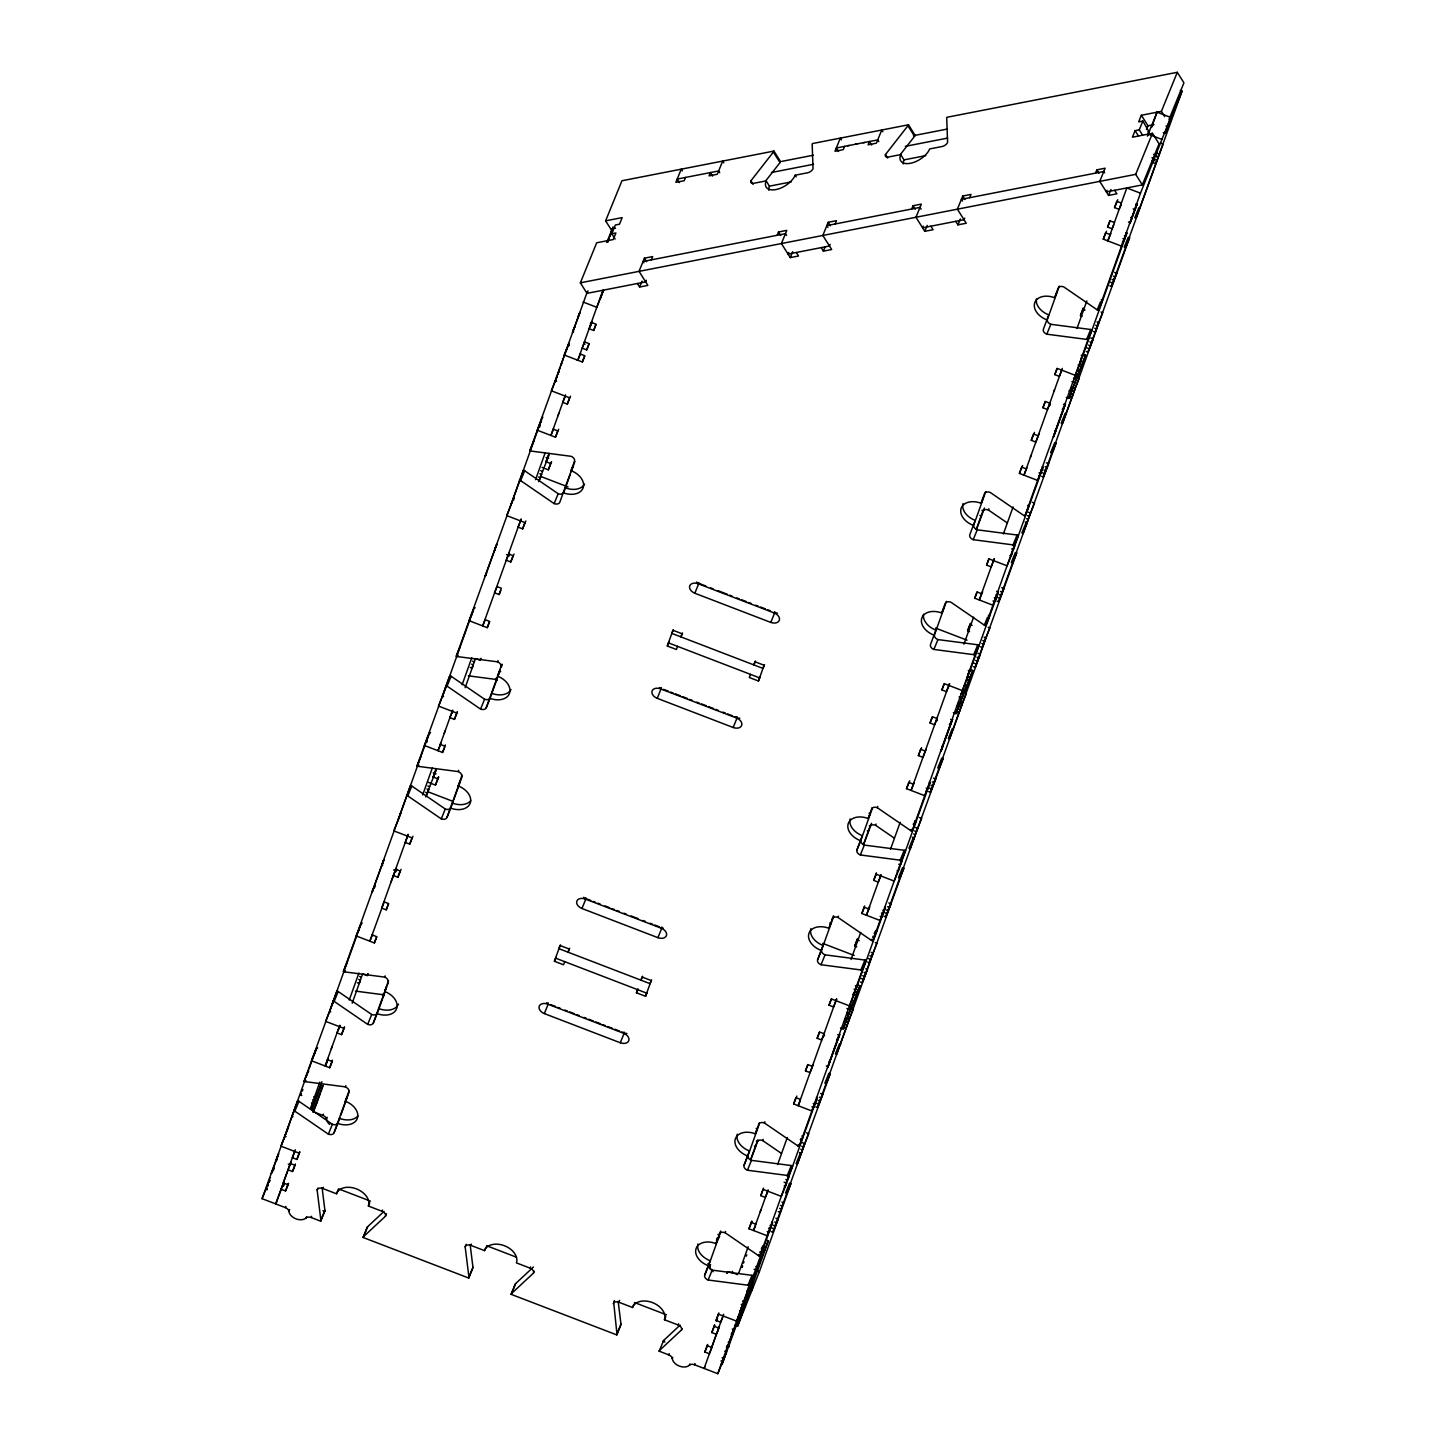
<?xml version="1.0" encoding="UTF-8"?>
<svg xmlns="http://www.w3.org/2000/svg" width="1446" height="1446" viewBox="0 0 1446 1446"><rect width="100%" height="100%" fill="white"/><g stroke="black" fill="none" stroke-linecap="round" stroke-linejoin="round"><path stroke-width="1.5" d="M839.71 1034.523L827.69 1067.546L839.692 1034.486M496.828 544.256L494.55 550.04L495.418 550.384M271.36 1173.447L276.855 1158.752M277.144 1157.921L278.644 1153.709L277.072 1157.541M485.079 576.52L496.647 544.618M735.092 1325.114L737.659 1326.09L768.296 1240.831L766.597 1240.162M727.193 1348.124L734.351 1328.729L727.193 1348.124L726.326 1347.799M278.319 1154.649L277.198 1157.415M578.002 317.686L579.828 312.517L577.894 317.343M940.876 751.342L952.589 719.204L940.876 751.342L942.882 746.407L942.033 746.082M1053.754 436.077L1053.447 436.963L1065.485 403.922L1053.754 436.077L1055.761 431.125L1054.911 430.8M1134.821 209.67L1137.189 203.651L1129.886 223.479L1136.881 204.591L1136.032 204.266M322.096 1187.636L324.898 1210.356A4.88 3.344 22.2 0 1 324.772 1211.332L320.741 1221.201L311.143 1217.514A4.88 3.344 22.2 0 0 306.082 1217.966A9.761 6.688 22.2 0 1 295.996 1218.87A9.761 6.688 22.2 0 1 288.893 1211.368A4.88 3.344 22.2 0 0 285.35 1207.609L262.069 1198.68L297.641 1100.677A4.88 3.344 22.2 0 1 298.906 1101.31L332.399 1124.283A4.88 3.344 22.2 0 0 337.605 1123.669M293.628 1110.564A4.88 3.344 22.2 0 1 294.876 1111.197L328.369 1134.152A4.88 3.344 22.2 0 0 334.062 1132.742L337.442 1123.289A17.099 11.713 22.2 0 0 357.343 1118.391A17.099 11.713 22.2 0 0 345.341 1101.219L348.739 1091.766A4.88 3.344 22.2 0 0 345.305 1086.868L305.449 1081.662A4.88 3.344 22.2 0 1 304.094 1081.283L336.954 990.908A4.88 3.344 22.2 0 1 338.201 991.54L371.694 1014.496A4.88 3.344 22.2 0 0 377.388 1013.104L384.726 992.607M332.923 1000.777A4.88 3.344 22.2 0 1 334.189 1001.409L367.682 1024.383A4.88 3.344 22.2 0 0 373.357 1022.973L376.755 1013.519A17.099 11.713 22.2 0 0 396.656 1008.603A17.099 11.713 22.2 0 0 384.654 991.45L388.034 981.997A4.88 3.344 22.2 0 0 384.618 977.098L344.763 971.893A4.88 3.344 22.2 0 1 343.407 971.513L410.537 785.395A4.88 3.344 22.2 0 1 411.785 786.028L445.278 809.001A4.88 3.344 22.2 0 0 450.971 807.591L452.797 802.476M406.507 795.282A4.88 3.344 22.2 0 1 407.772 795.915L441.265 818.87A4.88 3.344 22.2 0 0 446.941 817.478L450.339 808.025A17.099 11.713 22.2 0 0 470.239 803.108A17.099 11.713 22.2 0 0 458.237 785.955L461.617 776.484A4.88 3.344 22.2 0 0 458.183 771.586L418.346 766.38A4.88 3.344 22.2 0 1 416.99 766.019L449.833 675.625A4.88 3.344 22.2 0 1 451.098 676.258L484.591 699.231A4.88 3.344 22.2 0 0 490.266 697.822L497.605 677.324M445.82 685.512A4.88 3.344 22.2 0 1 447.067 686.145L480.56 709.1A4.88 3.344 22.2 0 0 486.254 707.709L489.634 698.237A17.099 11.713 22.2 0 0 509.534 693.339A17.099 11.713 22.2 0 0 497.532 676.168L500.931 666.714A4.88 3.344 22.2 0 0 497.496 661.816L457.641 656.611A4.88 3.344 22.2 0 1 456.285 656.231L523.416 470.131A4.88 3.344 22.2 0 1 524.681 470.763L558.174 493.719A4.88 3.344 22.2 0 0 563.85 492.327L570.266 474.396M519.385 480A4.88 3.344 22.2 0 1 520.65 480.632L554.143 503.606A4.88 3.344 22.2 0 0 559.837 502.196L563.217 492.743A17.099 11.713 22.2 0 0 583.118 487.826A17.099 11.713 22.2 0 0 571.116 470.673L574.496 461.22A4.88 3.344 22.2 0 0 571.08 456.303L531.224 451.098A4.88 3.344 22.2 0 1 529.869 450.736L587.365 291.586M284.573 1137.08L304.961 1080.27M306.136 1076.981L308.594 1070.13M309.046 1068.847L313.222 1057.171M313.637 1055.996L315.824 1050.049M330.736 1011.893L329.598 1011.459L360.831 924.428M397.795 820.966L428.377 735.58M443.615 696.611L442.476 696.177L473.059 610.79M510.673 505.702L539.882 424.166M556.963 376.43L555.119 381.527M557.776 374.189L560.217 367.356M560.741 365.91L561.771 363L561.247 364.464M562.295 361.554L563.38 358.536M563.85 357.216L567.374 347.347M577.731 318.445L572.508 332.417L574.821 326.579M267.058 1186.407L268.287 1183.045M284.41 1137.478L287.103 1130.591M287.248 1130.194L288.513 1126.651L287.176 1129.941M292.923 1116.619L292.056 1116.276L294.243 1110.618M294.532 1109.841L295.653 1106.678L294.406 1109.769M314.704 1053.483L315.987 1049.941M316.258 1049.145L317.686 1047.898M330.773 1008.567L331.929 1005.404M332.345 1004.229L333.195 1001.861L332.182 1004.319M359.385 928.693L358.084 931.965M359.819 927.501L360.813 924.753M361.373 923.163L362.368 923.108M374.876 885.024L375.129 886.994M408.405 834.505L405.187 842.403L409.742 844.157L412.002 837.849L393.764 830.854L399.837 815.707M400.126 814.929L401.247 811.766L400.054 814.676M427.6 738.201L428.721 735.056M429.715 732.291L429.155 733.863L430.565 732.616M443.651 693.303L444.663 690.519M445.241 688.947L446.073 686.579L445.079 689.055M472.697 612.236L473.547 609.869M474.252 607.898L475.246 607.826M511.36 504.058L512.589 500.822M513.005 499.647L513.999 496.882M541.473 420.171L540.479 422.937L540.912 421.129M556.457 378.219L557.415 375.635M558.12 373.664L558.825 371.694M567.537 347.347L566.254 350.601M567.971 346.154L568.965 343.407L564.157 354.993L582.376 361.988L584.799 356.059M267.149 1189.805L266.715 1188.287M267.347 1186.515L268.197 1184.147M268.829 1182.376L269.679 1180.026M270.456 1177.857L270.474 1177.695M300.714 1095.291L301.419 1093.321M607.591 242.223L609.381 237.252M609.742 236.258L612.941 227.293L615.508 228.287M609.995 236.439L610.917 233.872M276.421 1202.259L275.752 1203.922L284.031 1181.798M289.941 1164.807L283.217 1182.882L287.826 1184.654L285.567 1190.962L281.012 1189.208M331.297 1048.748L332.182 1046.289M381.581 908.359L408.115 834.45M390.98 882.078L396.24 868.178M444.193 733.465L445.079 731.007M557.957 415.743L558.843 413.267M576.972 359.909L577.822 360.235L602.892 290.248M275.752 1203.922L295.237 1149.733M384.076 902.159L369.815 941.201L372.49 934.604M282.404 1186.696L283.398 1183.931M289.941 1165.639L290.899 1162.964M310.348 1108.63L319.801 1082.223M325.712 1065.72L327.067 1062.015M338.906 1028.865L340.117 1025.521M349.245 999.999L358.933 972.977M395.589 870.564L396.186 868.919M422.666 794.975L432.336 767.934M451.803 713.601L452.688 711.089M462.124 684.735L471.812 657.695M508.486 555.282L509.064 553.637M535.544 479.692L545.232 452.67M584.365 343.335L584.961 344.383M590.51 326.163L591.703 322.856M600.433 298.472L603.307 290.429M282.928 1186.443L283.976 1183.497L282.639 1186.642M311.595 1108.811L321.898 1081.753M312.119 1110.076L321.157 1084.843M357.397 982.756L359.096 983.407L362.693 973.809L367.248 975.562L368.007 973.7M435.806 770.989L427.293 792.932L425.594 792.263M470.275 667.474L471.992 668.124L475.589 658.526L480.144 660.28L480.903 658.436M546.642 461.057L540.189 477.65L538.472 476.999M322.621 1085.729L313.312 1111.739L322.928 1115.426A4.88 3.344 22.2 0 1 326.471 1119.186A9.761 6.688 22.2 0 0 329.76 1124.5M352.173 1003.217L360.434 980.117L358.735 979.448M426.498 795.607L428.649 789.643L426.932 788.974M428.341 782.34L435.463 785.088L437.722 778.779L433.167 777.026L436.15 768.657M465.142 687.718L473.33 664.835L471.613 664.184M539.087 481.193L541.527 474.36L539.81 473.71M542.069 467.401L548.341 469.805L550.601 463.497L546.046 461.744L549.046 453.375M320.434 1093.194L316.999 1102.683M320.867 1092.019L323.217 1085.44M547.817 458.183L548.685 455.707M287.935 1169.76L292.526 1171.513L295.291 1163.976M294.821 1151.504L292.309 1157.686L296.864 1159.439L299.611 1151.902M315.481 1050.862L311.45 1060.731L329.688 1067.744L332.453 1060.207M339.756 1026.1L336.99 1032.896L341.545 1034.631L344.311 1027.094M360.162 926.073L356.15 935.942L374.369 942.937L376.629 936.647L372.074 934.893M381.672 908.088L386.227 909.841L388.486 903.533L383.931 901.78M393.33 875.517L397.885 877.27L400.144 870.962L395.589 869.209M428.703 734.767L424.347 745.467L442.566 752.462L445.332 744.925M452.634 710.817L449.869 717.614L454.424 719.367L457.189 711.83M473.728 609.146L469.028 620.659L487.248 627.672L489.507 621.364L484.952 619.611M496.972 586.895L494.55 592.806L499.105 594.559L501.364 588.251L496.809 586.516M508.992 553.258L506.208 560.235L510.781 561.988L513.041 555.68L508.468 553.926M521.283 519.222L518.066 527.139L522.621 528.875L524.88 522.584L506.66 515.571L511.016 504.871M541.581 419.485L537.225 430.185L555.463 437.198L557.722 430.89L553.167 429.137M565.169 396.403L562.747 402.331L567.32 404.085L569.561 397.777L551.342 390.781L555.951 379.467M582.376 361.988L584.636 355.68L580.081 353.945M584.564 342.232L582.16 348.161L586.715 349.914L588.974 343.606L584.419 341.852M591.125 323.777L589.118 328.712L593.673 330.465L595.933 324.157L591.378 322.404M367.248 975.562L367.826 973.989M480.144 660.28L480.705 658.707M337.442 1123.289L347.365 1096.285L345.341 1101.219M376.755 1013.519L386.66 986.515L384.654 991.45M450.339 808.025L460.244 781.003L458.237 785.955M489.634 698.237L499.557 671.233A17.099 11.713 22.2 0 1 500.696 671.721M563.217 492.743L573.122 465.739L571.116 470.673M338.075 1122.873L339.918 1117.758M340.84 1115.191L349.082 1092.128M385.648 990.04L386.552 987.491M387.474 984.925L388.396 982.358M453.719 799.909L461.979 776.864M498.527 674.776L500.37 669.643M501.274 667.094L502.196 664.527M571.188 471.83L574.857 461.581M564.663 961.644L563.542 964.789L554.414 961.283L560.072 945.521L569.182 949.028L568.043 952.173L569.67 948.233M677.541 646.362L676.421 649.507L667.311 646.019L672.95 630.257L682.06 633.746L680.939 636.909L682.548 632.95M647.175 992.354L645.567 996.294L636.457 992.787L637.578 989.642M750.474 674.36L749.335 677.523L758.445 681.012L760.054 677.071M645.567 996.294L651.206 980.533L642.096 977.026L640.976 980.189L642.584 976.231M758.445 681.012L764.103 665.25L754.975 661.762L753.854 664.907L755.463 660.949M720.65 1231.92L708.739 1265.232A4.88 3.344 22.2 0 0 712.155 1270.13L752.01 1275.336A4.88 3.344 22.2 0 1 753.366 1275.697L749.335 1285.584A4.88 3.344 22.2 0 0 747.998 1285.205L708.142 1280.017A4.88 3.344 22.2 0 1 704.708 1275.101L710.113 1260.713A17.099 11.713 22.2 0 1 697.984 1243.958M708.088 1265.648A17.099 11.713 22.2 0 1 696.104 1248.494A17.099 11.713 22.2 0 1 716.005 1243.578L720.65 1231.034M759.042 1124.717L748.034 1155.462A4.88 3.344 22.2 0 0 751.468 1160.361L791.324 1165.566A4.88 3.344 22.2 0 1 792.661 1165.928L788.648 1175.815A4.88 3.344 22.2 0 0 787.293 1175.435L747.437 1170.23A4.88 3.344 22.2 0 1 744.021 1165.331L749.408 1150.944A17.099 11.713 22.2 0 1 737.279 1134.188M747.401 1155.878A17.099 11.713 22.2 0 1 735.399 1138.707A17.099 11.713 22.2 0 1 755.3 1133.809L759.186 1123.108M833.547 916.656L821.617 949.95A4.88 3.344 22.2 0 0 825.051 954.848L864.907 960.054A4.88 3.344 22.2 0 1 866.244 960.433L862.232 970.302A4.88 3.344 22.2 0 0 860.876 969.941L821.021 964.735A4.88 3.344 22.2 0 1 817.586 959.837L822.991 945.431A17.099 11.713 22.2 0 1 810.863 928.675M820.985 950.365A17.099 11.713 22.2 0 1 808.983 933.212A17.099 11.713 22.2 0 1 828.883 928.296L833.529 915.752M871.938 809.435L860.93 840.18A4.88 3.344 22.2 0 0 864.346 845.079L904.202 850.284A4.88 3.344 22.2 0 1 905.558 850.664L901.527 860.533A4.88 3.344 22.2 0 0 900.171 860.171L860.334 854.966A4.88 3.344 22.2 0 1 856.9 850.049L862.304 835.661A17.099 11.713 22.2 0 1 850.158 818.906M860.28 840.596A17.099 11.713 22.2 0 1 848.278 823.443A17.099 11.713 22.2 0 1 868.178 818.526L872.083 807.844M923.542 614.243A17.099 11.713 22.2 0 0 935.887 630.149L930.483 644.555A4.88 3.344 22.2 0 0 933.899 649.453L973.754 654.658A4.88 3.344 22.2 0 1 975.11 655.038L979.141 645.151A4.88 3.344 22.2 0 0 977.785 644.789L937.93 639.584A4.88 3.344 22.2 0 1 934.514 634.686L946.425 601.373M933.863 635.101A17.099 11.713 22.2 0 1 921.861 617.93A17.099 11.713 22.2 0 1 941.762 613.032L945.16 603.56A4.88 3.344 22.2 0 1 950.835 602.169L984.328 625.124A4.88 3.344 22.2 0 0 985.594 625.756L989.624 615.888A4.88 3.344 22.2 0 1 988.359 615.255M963.054 503.624A17.099 11.713 22.2 0 0 975.182 520.379L969.778 534.785A4.88 3.344 22.2 0 0 973.212 539.683L1013.068 544.889A4.88 3.344 22.2 0 1 1014.423 545.25L1018.436 535.381A4.88 3.344 22.2 0 0 1017.08 535.02L977.243 529.814A4.88 3.344 22.2 0 1 973.809 524.898L985.738 491.604M973.176 525.332A17.099 11.713 22.2 0 1 961.174 508.161A17.099 11.713 22.2 0 1 981.075 503.262L984.455 493.791A4.88 3.344 22.2 0 1 990.149 492.399L1023.641 515.354A4.88 3.344 22.2 0 0 1024.889 515.987L1028.919 506.118A4.88 3.344 22.2 0 1 1027.654 505.485M1036.42 298.961A17.099 11.713 22.2 0 0 1048.766 314.885L1043.361 329.272A4.88 3.344 22.2 0 0 1046.796 334.189L1086.651 339.394A4.88 3.344 22.2 0 1 1087.988 339.756L1092.019 329.869A4.88 3.344 22.2 0 0 1090.664 329.507L1050.826 324.302A4.88 3.344 22.2 0 1 1047.392 319.403L1059.322 286.091M1046.759 319.819A17.099 11.713 22.2 0 1 1034.758 302.666A17.099 11.713 22.2 0 1 1054.658 297.749L1058.038 288.296A4.88 3.344 22.2 0 1 1063.732 286.886L1097.225 309.86A4.898 3.344 22.2 0 0 1098.472 310.492L1102.503 300.605A4.898 3.344 22.2 0 1 1101.237 299.973M750.528 1159.873L757.704 1140.081M863.425 844.591L870.6 824.816M976.303 529.308L983.479 509.534M750.637 1160.252L758.011 1140.334M863.533 844.97L870.908 825.051M976.412 529.706L983.786 509.787M871.107 824.473L871.54 823.28M984.003 509.191L984.419 508.016M712.155 1346.949L709.39 1353.745L704.835 1351.992L707.582 1344.455M707.094 1345.684L711.685 1347.455L716.385 1334.315L711.794 1332.543L714.559 1325.006M722.187 1318.499L720.668 1322.204L716.113 1320.451L718.373 1314.161L736.61 1321.156L741.979 1307.979L741.111 1307.654M771.694 1222.268L772.544 1222.593L767.175 1235.77L748.956 1228.775L751.703 1221.219M768.133 1190.618L765.35 1197.415L760.795 1195.661L763.054 1189.353L781.292 1196.366L786.66 1183.19L784.094 1182.195M816.375 1097.478L817.225 1097.803L811.857 1110.962L793.637 1103.967L795.896 1097.659L800.451 1099.412M813.267 1064.708L810.049 1072.607L805.476 1070.871L807.736 1064.563L812.29 1066.317M824.473 1033.059L821.708 1040.035L817.153 1038.282L819.412 1031.974L823.967 1033.727M836.782 999.023L833.565 1006.94L829.01 1005.187L831.269 998.879L851.405 1006.615L850.266 1009.778L846.85 1008.458M884.572 906.985L885.422 907.329L880.054 920.487L861.834 913.492L864.6 905.955M881.012 875.354L878.246 882.132L873.691 880.379L876.439 872.842M929.254 782.196L930.103 782.521L924.753 795.698L906.515 788.685L908.775 782.394L913.33 784.13M926.145 749.444L922.928 757.343L918.373 755.589L920.632 749.281L925.187 751.034M937.37 717.776L934.586 724.753L930.031 723.018L932.29 716.71L936.845 718.463M949.661 683.759L946.443 691.658L941.888 689.905L944.148 683.596L964.283 691.351L963.144 694.496L960.596 693.52M996.601 591.396L998.318 592.047L992.95 605.223L974.712 598.21L976.972 591.902L981.527 593.655M994.342 558.951L991.125 566.868L986.57 565.115L988.829 558.807L1007.067 565.802L1012.417 552.643L1011.567 552.3M1042.15 466.913L1043 467.257L1037.632 480.415L1019.394 473.42L1021.653 467.112L1026.226 468.865M1039.041 434.161L1035.806 442.06L1031.251 440.307L1033.51 434.017L1038.065 435.752M1050.121 402.856L1047.482 409.489L1042.928 407.736L1045.169 401.428L1049.742 403.181M1061.744 370.447L1059.322 376.376L1054.767 374.622L1057.026 368.332L1077.162 376.068L1076.041 379.214L1073.474 378.237M1126.018 232.643L1126.886 232.969L1121.518 246.145L1103.28 239.15L1105.539 232.842L1110.094 234.595M1113.782 224.853L1112.173 228.811L1107.618 227.058L1109.877 220.75L1114.432 222.503M1121.138 204.428L1119.132 209.363L1114.577 207.609L1116.836 201.301L1121.391 203.055M716.385 1321.084L717.505 1317.939M856.719 946.877L854.713 946.1L857.478 938.562M969.597 631.595L967.609 630.836L970.356 623.28M1082.204 316.204L1080.487 315.553L1083.253 308.016M760.253 1211.658L760.867 1209.977M717.794 1330.953L719.385 1326.615M823.135 1036.746L824.582 1035.426M936.014 721.464L937.46 720.144M1030.42 457.135L1031.016 455.454M1048.892 406.181L1050.338 404.88M1053.935 391.45L1054.532 389.787M1120.596 205.965L1121.373 203.814M704.455 1367.536L704.365 1367.826M738.725 1273.149L748.178 1246.741M777.623 1164.536L787.293 1137.496M851.025 959.493L860.713 932.453M890.501 849.254L900.189 822.214M963.922 644.211L973.592 617.189M1003.397 533.972L1013.068 506.95M1076.981 328.459L1086.85 300.913M741.925 1267.437L742.485 1265.846M743.479 1263.099L743.985 1261.707M1147.401 136.105L1157.053 112.155L1170.718 117.415L1165.024 133.339L1163.307 132.689M1152.064 126.091L1153.131 123.109M1153.492 122.115L1157.053 112.155M680.09 1325.132L663.66 1340.46L659.123 1351.16L668.721 1354.866A4.88 3.344 22.2 0 1 672.263 1358.607A9.761 6.688 22.2 0 0 679.367 1366.109A9.761 6.688 22.2 0 0 689.453 1365.205A4.88 3.344 22.2 0 1 694.514 1364.753L717.794 1373.7L749.335 1285.584M719.385 1234.125A4.88 3.344 22.2 0 1 725.079 1232.715L758.572 1255.688A4.88 3.344 22.2 0 0 759.819 1256.321L788.648 1175.815M758.68 1124.355A4.88 3.344 22.2 0 1 764.374 1122.946L797.867 1145.919A4.88 3.344 22.2 0 0 799.132 1146.533L862.232 970.302M832.263 918.843A4.88 3.344 22.2 0 1 837.957 917.433L871.45 940.406A4.88 3.344 22.2 0 0 872.697 941.039L901.527 860.533M871.577 809.073A4.88 3.344 22.2 0 1 877.252 807.663L910.745 830.637A4.88 3.344 22.2 0 0 912.01 831.269L975.11 655.038M985.594 625.756L1014.423 545.25M1024.889 515.987L1087.988 339.756M1098.472 310.492L1140.478 193.186L1170.718 117.415M717.794 1373.7L726.525 1351.883L724.808 1351.233M772.544 1222.593L740.623 1311.269L739.484 1310.835M817.225 1097.803L785.305 1186.479L784.166 1186.045M853.52 996.005L885.422 907.329M930.103 782.521L898.201 871.197L897.062 870.763M966.398 680.723L998.318 592.047M1043 467.257L1011.079 555.933L1009.941 555.499M1126.886 232.969L1079.276 365.458L1078.138 365.007M721.156 1364.174L722.006 1364.5L726.525 1351.883M754.451 1273.149L755.3 1273.474L768.296 1240.831M722.006 1364.5L756.656 1270.184L754.089 1269.19M840.506 1027.979L843.072 1028.974L851.405 1006.615M953.384 712.715L955.951 713.691L964.283 691.351M1066.28 397.433L1068.847 398.409L1077.162 376.068M843.072 1028.974L846.886 1019.231L845.169 1018.58M955.951 713.691L959.764 703.949L958.065 703.298M1068.847 398.409L1078.463 374.406L1076.764 373.755M858.183 985.106L859.9 985.774L856.086 995.499L852.67 994.197M961.879 691.857L964.446 692.851L965.585 689.688L963.867 689.037M971.061 669.841L972.778 670.492L968.965 680.235L967.266 679.584M1078.463 374.406L1077.342 377.569L1085.657 355.21L1083.958 354.559M1076.041 379.214L1085.657 355.21M850.989 1004.301L852.688 1004.97L851.567 1008.115L859.9 985.774M964.446 692.851L972.778 670.492M1165.024 133.339L1182.069 91.134L1180.352 90.465M737.659 1326.09L759.385 1271.649L790.926 1183.515A4.88 3.344 22.2 0 0 789.588 1183.153L785.558 1193.022A4.88 3.344 22.2 0 1 786.913 1193.402L790.926 1183.515M771.116 1231.612L772.833 1232.263L804.753 1143.587L802.458 1142.702M815.797 1106.805L817.514 1107.473L849.435 1018.779L847.157 1017.912M860.497 982.015L862.196 982.665L872.95 953.113L871.233 952.444M884.012 916.33L885.711 916.981L917.632 828.305L915.354 827.437M928.693 791.54L930.393 792.191L962.313 703.515L958.897 702.196M973.375 666.733L975.074 667.401L985.829 637.831L984.13 637.18M996.89 601.048L998.608 601.717L1030.51 513.023L1028.233 512.155M1041.572 476.258L1043.289 476.909L1075.191 388.233L1071.775 386.913M1086.253 351.468L1087.97 352.119L1098.725 322.548L1097.008 321.898M1109.769 285.784L1111.486 286.435L1163.108 144.076L1160.542 143.1M801.409 1154.251A4.88 3.344 22.2 0 1 800.162 1153.619L796.131 1163.506A4.88 3.344 22.2 0 0 797.397 1164.138L830.239 1073.745A4.88 3.344 22.2 0 0 828.883 1073.384L824.871 1083.253A4.88 3.344 22.2 0 1 826.208 1083.632L830.239 1073.745M840.722 1044.482A4.88 3.344 22.2 0 1 839.457 1043.849L835.445 1053.718A4.88 3.344 22.2 0 0 836.692 1054.351L903.822 868.251A4.88 3.344 22.2 0 0 902.467 867.871L898.436 877.758A4.88 3.344 22.2 0 1 899.792 878.12L903.822 868.251M914.306 838.969A4.88 3.344 22.2 0 1 913.041 838.337L909.01 848.224A4.88 3.344 22.2 0 0 910.275 848.856L943.117 758.481A4.88 3.344 22.2 0 0 941.78 758.102L937.749 767.989A4.88 3.344 22.2 0 1 939.105 768.35L943.117 758.481M953.601 729.2A4.88 3.344 22.2 0 1 952.354 728.567L948.323 738.454A4.88 3.344 22.2 0 0 949.57 739.087L1016.701 552.968A4.88 3.344 22.2 0 0 1015.345 552.607L1011.332 562.476A4.88 3.344 22.2 0 1 1012.67 562.856L1016.701 552.968M1027.184 523.705A4.88 3.344 22.2 0 1 1025.919 523.072L1021.906 532.941A4.88 3.344 22.2 0 0 1023.153 533.574L1056.014 443.199A4.88 3.344 22.2 0 0 1054.658 442.838L1050.627 452.706A4.88 3.344 22.2 0 1 1051.983 453.068L1056.014 443.199M1066.479 413.936A4.88 3.344 22.2 0 1 1065.232 413.303L1061.201 423.172A4.88 3.344 22.2 0 0 1062.467 423.805L1129.597 237.686A4.88 3.344 22.2 0 0 1128.242 237.325L1124.211 247.194A4.88 3.344 22.2 0 1 1125.566 247.573L1129.597 237.686M1140.063 208.423A4.898 3.344 22.2 0 1 1138.815 207.79L1134.785 217.677A4.898 3.344 22.2 0 0 1136.05 218.31L1182.069 91.134M382.521 865.648L382.431 863.28M276.313 1159.584L276.945 1157.885L277.162 1159.909M290.483 1163.47L289.977 1164.825L288.278 1164.175M372.345 891.712L371.965 892.525L373.773 888.025M591.938 321.59L590.33 323.308M382.702 862.575L383.967 859.466M485.314 576.213L486.543 573.086L485.151 576.321M546.805 460.641L547.311 459.412M646.344 280.253L645.675 281.898L587.004 293.357L580.37 282.82L596.674 242.783L613.249 239.548L615.924 232.969L611.785 233.782L615.11 239.042M612.254 231.378L605.621 220.84L621.961 180.75L773.935 151.071L780.569 161.609A4.88 2.567 -32.2 0 1 780.009 162.585L765.964 180.569M606.796 242.386L612.941 227.293M607.573 242.386L608.079 241.157M608.242 240.741L609.417 237.867M611.062 233.475L611.911 231.378M587.004 293.357L588.016 290.863M611.785 233.782L615.363 224.998L619.503 224.184L622.196 217.605L605.621 220.84M578.129 316.873L579.466 313.583M574.767 326.724L572.743 331.658L573.664 331.857M557.632 374.604L558.969 371.297M540.081 423.949L539.846 426.95M529.869 450.736L533.899 440.867M514.035 496.719L513.8 499.72M520.65 480.632L524.681 470.763M494.55 550.04L496.574 545.106M601.898 294.749L596.782 307.293L583.118 302.033M602.747 292.652L603.597 290.574M470.962 616.683L472.137 613.809M456.285 656.231L459.051 649.453M459.304 648.838L460.316 646.362M577.822 360.235L580.515 353.655M457.641 656.611L458.147 655.381M441.717 698.038L438.463 706.064L456.683 713.059M441.97 697.406L443.235 694.333M565.513 394.794L550.908 435.445L553.583 428.847M447.067 686.145L451.098 676.258M427.293 739.014L426.968 742.214M593.673 330.465L596.077 324.537M416.99 766.019L421.021 756.131M586.715 349.914L589.118 343.985M418.346 766.38L418.834 765.151M407.772 795.915L411.785 786.028M567.32 404.085L570.537 396.186M520.994 519.186L482.693 625.919L485.386 619.34M555.463 437.198L558.68 429.281M381.672 865.323L383.678 860.388L372.273 891.604L373.61 888.296M546.046 461.744L548.811 454.966M508.287 556.168L509.354 553.547M538.653 481.681L541.527 474.36M508.63 556.493L509.679 553.89M522.621 528.875L525.856 520.976M343.407 971.513L346.425 964.102M346.679 963.488L347.438 961.644M550.601 463.497L551.107 462.268M510.781 561.988L513.999 554.089M548.341 469.805L550.113 465.485M550.348 464.871L551.613 461.78M344.763 971.893L345.269 970.646M499.105 594.559L500.714 590.619M328.838 1013.303L325.567 1021.328L343.805 1028.323M329.092 1012.688L330.429 1009.398M452.634 710.076L438.011 750.709L440.705 744.13M334.189 1001.409L338.201 991.54M487.248 627.672L489.67 621.744M316.15 1049.218L316.819 1047.573M440.777 743.172L440.271 744.401L444.826 746.154M313.565 1056.339L314.487 1054.08M471.992 668.124L473.33 664.835M304.094 1081.283L305.865 1076.963M306.118 1076.348L308.125 1071.414A4.88 3.344 22.2 0 0 308.721 1071.613M305.449 1081.662L305.956 1080.415M302.268 1091.115L302.937 1089.471M300.84 1095.363L301.78 1095.472M281.554 1144.473L282.223 1142.828M282.566 1142.015L283.235 1140.37M283.579 1139.538L284.247 1137.894M294.876 1111.197L298.906 1101.31M454.424 719.367L457.442 711.956M299.123 1153.131L280.886 1146.136L284.157 1138.11M442.566 752.462L444.591 747.528M271.613 1172.724L273.619 1167.772M651.351 259.864L652.688 256.575L644.41 258.183L639.042 271.36L647.88 285.404L639.602 287.031L637.397 283.524M433.167 777.026L435.933 770.23M262.069 1198.68L266.715 1187.274M268.631 1182.213L269.625 1179.737M395.409 871.432L396.475 868.829M425.757 796.945L428.649 789.643M266.281 1189.48L266.733 1188.377M267.637 1186.172L268.088 1185.069M269.426 1181.78L269.878 1180.677M395.734 871.775L396.8 869.173M409.742 844.157L412.96 836.258M437.722 778.779L438.463 776.918M397.885 877.27L401.102 869.353M435.463 785.088L438.734 777.062M639.602 287.031L642.024 281.102M386.227 909.841L388.631 903.913M339.738 1025.341L325.133 1065.991L327.808 1059.412M685.512 177.442L684.175 180.732L675.878 182.341L681.247 169.182L682.349 170.935M374.369 942.937L376.791 937.026M327.899 1058.454L327.392 1059.683L331.947 1061.436M554.143 503.606L558.174 493.719M359.096 983.407L360.434 980.117M341.545 1034.631L344.564 1027.238M290.736 1162.223L290.23 1163.47L294.785 1165.223M329.688 1067.744L331.947 1062.177M313.059 1112.372L317.343 1101.87L315.626 1101.201M283.543 1185.919L283.994 1184.816M497.496 661.816L498.002 660.587M296.864 1159.439L298.617 1155.119M298.87 1154.504L299.882 1152.028M480.56 709.1L484.591 699.231M292.526 1171.513L295.291 1164.735M287.826 1184.654L288.332 1183.424M285.567 1190.962L288.585 1183.551M458.183 771.586L458.689 770.356M468.359 675.824L495.761 679.403L496.267 678.174M500.931 666.714L501.925 664.256M497.532 676.168L499.557 671.233M486.254 707.709L489.525 699.683M489.778 699.069L490.266 697.822M441.265 818.87L445.278 809.001M285.35 1207.609L285.856 1206.38M322.928 1115.426L323.434 1114.197M461.617 776.484L462.124 775.255M446.941 817.478L448.965 812.544M449.2 811.911L450.971 807.591M288.893 1211.368L289.652 1209.525M326.471 1119.186L327.23 1117.324M384.618 977.098L385.106 975.851M367.682 1024.383L371.694 1014.496M345.305 1086.868L345.811 1085.621M355.481 991.106L382.865 994.685L383.371 993.438M388.034 981.997L388.54 980.75M373.357 1022.973L376.629 1014.947M376.882 1014.333L377.388 1013.104M328.369 1134.152L332.399 1124.283M348.739 1091.766L349.245 1090.537M334.062 1132.742L336.068 1127.808M336.322 1127.193L337.587 1124.102M320.741 1221.201A4.88 3.344 22.2 0 0 320.885 1220.225L317.126 1189.931L317.885 1188.088M306.082 1217.966L306.588 1216.737M317.126 1189.931A4.88 3.344 22.2 0 1 322.82 1188.522L323.308 1187.293M311.143 1217.514L311.631 1216.285M320.885 1220.225L324.898 1210.356M322.82 1188.522L336.484 1193.781L338.491 1188.847L370.393 1201.102M470.131 1244.482L472.932 1267.202A4.88 3.344 22.2 0 1 472.806 1268.178L468.775 1278.065L363.054 1237.451A4.88 3.344 22.2 0 1 363.561 1236.619L385.486 1216.194A4.88 3.344 22.2 0 0 382.051 1211.278L368.387 1206.036L369.724 1202.747M363.054 1237.451L367.085 1227.582A4.88 3.344 22.2 0 1 367.591 1226.75L384.021 1211.423M363.561 1236.619L367.591 1226.75M777.153 235.3L778.49 231.993L786.787 230.384L781.418 243.543L790.257 257.605L798.535 255.996L796.33 252.472M382.051 1211.278L382.557 1210.049M385.486 1216.194L386.498 1213.718M788.721 252.454L788.052 254.098L829.462 246.001L830.131 244.356M790.257 257.605L792.679 251.676M844.591 146.371L843.253 149.661L834.975 151.27L840.343 138.111L908.486 124.79L915.119 135.346A4.88 2.567 -32.2 0 1 914.559 136.322L900.515 154.306M835.137 223.967L836.493 220.678L828.197 222.286L822.828 235.463L831.685 249.525L823.389 251.134L821.183 247.628M823.389 251.134L824.997 247.194M673.348 629.643L671.83 633.402L762.964 668.414L764.5 664.654M667.311 646.019L668.92 642.06M698.237 583.768L774.188 612.941A7.32 5.025 22.2 0 1 779.322 620.298A7.32 5.025 22.2 0 1 770.79 622.413L694.839 593.24A7.32 5.025 22.2 0 1 689.706 585.883A7.32 5.025 22.2 0 1 698.237 583.768L698.743 582.539M694.839 593.24L698.87 583.353L705.991 586.082M660.605 688.874L736.556 718.029A7.32 5.025 22.2 0 1 741.708 725.386A7.32 5.025 22.2 0 1 733.176 727.501L657.225 698.328A7.32 5.025 22.2 0 1 652.074 690.971A7.32 5.025 22.2 0 1 660.605 688.874L661.111 687.627M657.225 698.328L661.238 688.441A7.32 5.025 22.2 0 1 659.43 687.537M560.47 944.925L558.933 948.684L650.085 983.678L651.622 979.918M554.414 961.283L556.023 957.342M585.341 899.051L661.292 928.224A7.32 5.025 22.2 0 1 666.443 935.58A7.32 5.025 22.2 0 1 657.912 937.677L581.961 908.504A7.32 5.025 22.2 0 1 576.809 901.147A7.32 5.025 22.2 0 1 585.341 899.051L585.847 897.821M581.961 908.504L585.991 898.635L590.727 900.46M547.727 1004.139L623.678 1033.312A7.32 5.025 22.2 0 1 628.811 1040.668A7.32 5.025 22.2 0 1 620.28 1042.765L544.329 1013.592A7.32 5.025 22.2 0 1 539.195 1006.253A7.32 5.025 22.2 0 1 547.727 1004.139L548.215 1002.909M544.329 1013.592L548.359 1003.723A7.32 5.025 22.2 0 1 546.534 1002.819M468.775 1278.065A4.88 3.344 22.2 0 0 468.92 1277.089L465.16 1246.795L466.172 1244.319M465.16 1246.795A4.88 3.344 22.2 0 1 470.854 1245.386L471.342 1244.156M468.92 1277.089L472.932 1267.202M470.854 1245.386L484.518 1250.627L485.856 1247.338M911.703 209.019L913.041 205.73L921.337 204.103L915.969 217.28L924.807 231.324L933.086 229.715L930.881 226.191M923.271 226.172L922.602 227.817L964.012 219.72L964.681 218.075M924.807 231.324L927.229 225.413M774.188 612.941L774.695 611.712M770.79 622.413L774.821 612.526A7.32 5.025 22.2 0 0 777.46 613.158M736.556 718.029L737.062 716.8M733.176 727.501L736.936 718.228M618.147 1301.346L620.967 1324.066A4.88 3.344 22.2 0 1 620.84 1325.042L616.809 1334.911L511.089 1294.315L515.101 1284.428A4.88 3.344 22.2 0 1 515.626 1283.614L533.429 1267.003M511.089 1294.315A4.88 3.344 22.2 0 1 511.595 1293.483L515.626 1283.614M661.292 928.224L661.798 926.994M657.912 937.677L661.943 927.808A7.32 5.025 22.2 0 0 663.208 928.205M636.457 992.787L638.066 988.847M969.688 197.686L971.043 194.397L962.747 196.023L957.379 209.182L966.235 223.244L957.939 224.853L955.734 221.346M623.678 1033.312L624.166 1032.082M620.28 1042.765L624.311 1032.896L621.943 1031.992M511.595 1293.483L533.52 1273.04A4.88 3.344 22.2 0 0 530.086 1268.142L530.592 1266.895M957.939 224.853L960.361 218.942M533.52 1273.04L534.279 1271.197M616.809 1334.911A4.88 3.344 22.2 0 0 616.936 1333.935L613.7 1302.412M613.954 1301.798L614.442 1300.55M613.194 1303.641A4.88 3.344 22.2 0 1 618.87 1302.231L619.629 1300.388M616.936 1333.935L620.967 1324.066M618.87 1302.231L632.553 1307.491L633.89 1304.202M1095.49 173.122L1096.845 169.833L1105.124 168.206L1099.755 181.383L1108.594 195.445L1116.89 193.818L1114.667 190.312M1054.658 297.749L1056.665 292.815M1046.796 334.189L1050.826 324.302M1107.058 190.276L1106.389 191.92L1142.34 184.907L1159.077 143.841L1152.444 133.303L1132.417 137.207L1135.092 130.628L1139.249 129.815L1142.828 121.048L1138.671 121.844L1141.364 115.264L1161.391 111.36L1177.297 72.3L946.931 117.289A4.88 2.567 -32.2 0 0 946.714 118.192L947.6 142.413A4.88 2.567 -32.2 0 1 942.105 146.516L929.688 148.938A17.099 9.001 -32.2 0 1 910.492 163.29A17.099 9.001 -32.2 0 1 900.695 154.595L888.26 157.036A4.88 2.567 -32.2 0 1 885.458 154.541L907.925 125.766A4.88 2.567 -32.2 0 0 908.486 124.79M981.075 503.262L983.081 498.31M1108.594 195.445L1111.016 189.516M941.762 613.032L943.786 608.079M973.212 539.683L977.243 529.814M982.72 511.378A4.88 3.344 22.2 0 1 988.413 509.986L988.919 508.739M933.899 649.453L937.93 639.584M1146.479 129.507L1147.997 125.802L1141.364 115.264M1114.577 207.609L1117.794 199.711M1107.618 227.058L1110.022 221.13M1103.28 239.15L1106.497 231.233M868.178 818.526L870.203 813.592A17.099 11.713 22.2 0 0 869.028 813.176M659.123 1351.16A4.862 3.344 22.2 0 1 659.629 1350.329L681.554 1329.904A4.88 3.344 22.2 0 0 678.12 1324.988L664.455 1319.746L665.793 1316.456M1147.889 135.418L1148.775 133.231M1149.227 132.128L1142.828 121.048M856.9 850.049L860.93 840.18M1152.028 126.435L1153.203 123.561M1110.853 233.493L1107.835 240.886L1126.795 187.944L1140.478 193.186M877.252 807.663L877.758 806.434M1142.34 184.907L1135.706 174.351L1152.444 133.303M828.883 928.296L830.89 923.361A17.099 11.713 22.2 0 0 829.715 922.946M1054.767 374.622L1057.189 368.712M817.586 959.837L821.617 949.95M860.334 854.966L864.346 845.079M1042.928 407.736L1045.331 401.807M1080.487 315.553L1082.747 310.004M1031.251 440.307L1034.468 432.408M837.957 917.433L838.463 916.204M869.841 826.66A4.88 3.344 22.2 0 1 875.517 825.25L876.023 824.021M1019.394 473.42L1022.629 465.522M1062.25 368.423L1023.967 475.174L1026.985 467.763M821.021 964.735L825.051 954.848M986.57 565.115L988.992 559.186M755.3 1133.809L757.306 1128.874A17.099 11.713 22.2 0 0 756.131 1128.458M1169.001 119.458L1183.931 82.838L1177.297 72.3M678.12 1324.988L678.626 1323.759M974.712 598.21L977.135 592.282M744.021 1165.331L748.034 1155.462M668.721 1354.866L669.227 1353.619M1131.314 217.406L1132.182 217.731L1130.103 222.811L1128.458 222.015M764.374 1122.946L764.88 1121.716M994.143 558.698L979.267 599.963L980.948 595.842M716.005 1243.578L718.011 1238.644A17.099 11.713 22.2 0 0 716.836 1238.228M941.888 689.905L944.31 683.976M681.554 1329.904L682.06 1328.657M716.385 1240.27L719.62 1236.475M1097.225 309.86L1100.442 301.961M981.292 595.029L982.629 591.739M704.708 1275.101L708.739 1265.232M747.437 1170.23L751.468 1160.361M930.031 723.018L932.453 717.089M967.609 630.836L969.868 625.268M1086.651 339.394L1090.664 329.507M672.263 1358.607L672.77 1357.378M713.131 1271.739A9.761 6.688 22.2 0 1 709.841 1266.425L710.601 1264.581M918.373 755.589L921.59 747.69M725.079 1232.715L725.567 1231.486M756.945 1141.942A4.88 3.344 22.2 0 1 762.638 1140.533L763.145 1139.303M906.515 788.685L909.733 780.786M949.371 683.705L911.07 790.438L914.089 783.027M1075.264 375.327L1080.632 362.151L1079.764 361.825M1111.486 286.435L1116.854 273.258L1114.577 272.39M708.142 1280.017L712.155 1270.13M1087.97 352.119L1093.339 338.942L1090.772 337.966M873.691 880.379L876.204 874.215M861.834 913.492L864.346 907.311M1013.068 544.889L1017.08 535.02M881.012 874.595L866.389 915.246L869.751 907.004M1043.289 476.909L1048.657 463.75L1046.38 462.865M829.01 1005.187L831.414 999.258M869.408 907.076L868.648 908.938L864.093 907.184M984.328 625.124L987.546 617.225M817.153 1038.282L819.557 1032.354M854.713 946.1L857.478 939.322M973.754 654.658L977.785 644.789M805.476 1070.871L807.898 1064.943M793.637 1103.967L796.854 1096.068M836.493 998.987L798.192 1105.72L800.198 1100.786M962.367 690.61L967.736 677.433L966.886 677.108M998.608 601.717L1003.976 588.54L1001.698 587.672M689.453 1365.205L689.959 1363.976M726.633 1273.366A9.761 6.688 22.2 0 0 727.031 1273.022L727.537 1271.793M960.451 701.111L971.64 673.673M957.071 710.564L968.26 683.127M975.074 667.401L980.442 654.225L977.894 653.249M760.795 1195.661L763.56 1188.124M910.745 830.637L911.251 829.408M913.276 824.455L913.764 823.226M914.523 821.382L914.776 820.75A4.88 3.344 22.2 0 0 916.041 821.382L912.01 831.269M748.956 1228.775L751.974 1221.364M694.514 1364.753L695.002 1363.524M727.031 1273.022A4.88 3.344 22.2 0 1 732.074 1272.57L732.58 1271.341M900.171 860.171L904.202 850.284M768.115 1189.877L753.511 1230.51L755.517 1225.575M930.393 792.191L935.761 779.014L933.483 778.147M716.113 1320.451L718.879 1312.914M716.312 1320.686L717.324 1318.21M711.794 1332.543L714.812 1325.132M756.258 1222.973L755.77 1224.22L751.215 1222.466M871.45 940.406L871.956 939.177M872.715 937.315L873.203 936.086M874.215 933.61L874.975 931.766M704.835 1351.992L707.6 1345.196M860.876 969.941L864.907 960.054M872.697 941.039L876.728 931.17A4.88 3.344 22.2 0 1 875.553 930.573M741.979 1267.401L742.557 1265.955M746.244 1256.158L746.751 1254.911M723.596 1314.251L704.112 1368.44L704.798 1366.795M849.489 1005.874L854.857 992.715L854.008 992.39M885.711 916.981L891.079 903.822L888.802 902.937M722.44 1317.884L723.434 1315.426M719.114 1326.759L718.608 1327.988L714.053 1326.235M716.385 1334.315L718.409 1329.38M847.573 1016.375L858.761 988.956M844.193 1025.847L855.363 998.409M862.196 982.665L867.564 969.507L865.847 968.838M797.867 1145.919L798.373 1144.672M800.379 1139.737L800.885 1138.508M787.293 1175.435L791.324 1165.566M799.132 1146.533L803.145 1136.664A4.88 3.344 22.2 0 1 801.897 1136.032M817.514 1107.473L822.882 1094.297L820.605 1093.429M758.572 1255.688L759.06 1254.441M759.819 1252.598L760.325 1251.368M761.337 1248.892L762.078 1247.03M747.998 1285.205L752.01 1275.336M759.819 1256.321L763.85 1246.434A4.88 3.344 22.2 0 1 762.729 1245.892M755.3 1273.474L756.656 1270.184M772.833 1232.263L778.201 1219.086L775.924 1218.219M727.32 1347.744L729.344 1342.81L728.206 1342.376M555.445 380.696L556.511 381.346M271.45 1173.375L274.342 1168.495M753.131 184.329L750.908 180.822L773.375 152.047A4.88 2.567 -32.2 0 0 773.935 151.071M781.816 161.374L813.411 155.21M913.438 135.671L947.419 129.037M771.477 172.49L813.592 164.266M905.359 146.335L947.6 138.093M841.445 139.864L840.343 138.111L812.381 143.57A4.88 2.567 -32.2 0 0 812.182 144.473L813.05 168.694A4.88 2.567 -32.2 0 1 807.555 172.797L795.137 175.219A17.099 9.001 -32.2 0 1 775.942 189.571A17.099 9.001 -32.2 0 1 766.145 180.877L753.709 183.299A4.88 2.567 -32.2 0 1 750.908 180.822M766.145 180.877L769.453 186.154L791.197 181.907M900.695 154.595L904.003 159.873L925.747 155.626M1147.997 125.802L1153.998 124.627M1147.636 131.929L1149.462 131.586M580.37 282.82L1135.706 174.351M847.699 145.757L849.254 145.45M855.472 144.239L857.026 143.931M863.226 142.72L864.78 142.431M1166 126.091L1167.699 126.76M1148.106 134.117L1161.771 139.358M1156.8 153.077L1159.077 153.963L1157.74 157.252L1156.023 156.602M1153.51 154.306L1156.077 155.282M1151.956 157.741L1154.523 158.717L1153.402 161.862L1151.685 161.211M1154.251 159.277L1156.818 160.271L1155.481 163.561L1152.914 162.567M1135.688 204.302L1136.827 204.736M1133.158 208.875L1134.857 209.543M1130.989 217.442L1132.128 217.876M1124.392 235.825L1125.53 236.258M1122.909 238.626L1124.627 239.277L1122.421 242.241M1113.384 276.186L1115.083 276.837L1113.745 280.126L1112.028 279.476M1110.546 282.259L1112.824 283.145M1101.039 312.011L1102.738 312.679L1097.369 325.838L1095.67 325.187M1082.747 309.245L1085.024 310.113M1094.749 328.206L1096.466 328.857L1095.11 332.146L1093.411 331.496M1089.85 341.871L1091.567 342.521L1090.23 345.811L1088.513 345.16M1086.741 347.835L1089.308 348.829M1081.174 355.192L1082.891 355.861L1080.686 358.825M1081.265 361.139L1082.982 361.807M1080.144 364.302L1081.843 364.952M1078.318 370.321L1080.017 370.989M1075.625 376.918L1079.222 378.364L1073.854 391.523L1070.438 390.221M1071.92 381.672L1074.486 382.648M1070.944 388.016L1072.643 388.685M1068.956 390.854L1071.522 391.83M1070.383 393.547L1072.932 394.541L1071.594 397.831L1069.028 396.855M1063.461 404.211L1065.178 404.862L1062.304 409.471M1045.169 466.66L1046.886 467.311L1045.548 470.601L1043.831 469.95M1040.524 470.113L1041.662 470.546M1042.349 472.752L1044.627 473.619M1039.023 472.896L1040.74 473.547L1038.535 476.511M1032.263 502.286L1034.541 503.154L1029.172 516.33L1027.455 515.662M1026.552 518.68L1028.251 519.331L1026.913 522.621L1025.214 521.97M568.188 345.106L569.326 345.558M1012.977 545.666L1014.676 546.335L1013.339 549.625L1011.64 548.974M1000.487 591.45L1002.205 592.119L1000.849 595.409L999.15 594.758M995.842 594.902L996.981 595.336M997.668 597.541L999.945 598.427M994.342 597.704L996.059 598.355L994.721 601.644L993.004 600.994M546.1 457.514L548.667 458.509M988.142 627.293L989.859 627.944L984.491 641.12L982.774 640.47M969.868 624.527L972.146 625.395M540.732 470.691L542.449 471.342M981.87 643.47L983.569 644.139L982.232 647.428L980.515 646.778M540.768 476.457L568.061 486.94M935.562 628.088L967.049 640.18M976.972 657.135L978.689 657.803L977.333 661.093L975.634 660.424M973.863 663.118L976.43 664.094M968.296 670.474L969.995 671.125L967.808 674.089M968.386 676.421L970.103 677.071M710.745 587.907L713.113 588.829M717.867 590.655L727.356 594.288M729.724 595.21L732.092 596.114M736.845 597.939L739.213 598.861M741.599 599.765L746.335 601.59M748.721 602.494L751.089 603.416M755.842 605.241L758.21 606.145M760.578 607.049L765.332 608.874M767.699 609.796L770.085 610.7M965.422 685.603L967.139 686.254M963.777 692.652L966.344 693.628L960.975 706.805L957.559 705.485M959.041 696.954L961.59 697.93M956.927 706.461L958.644 707.112M958.355 709.155L960.054 709.823L958.716 713.113L956.149 712.119M950.582 719.475L952.281 720.126L949.426 724.753M506.516 554.649L508.233 555.3M668.432 642.855L759.584 677.867M932.29 781.943L933.989 782.593L932.652 785.883L930.953 785.232M929.471 788.016L931.748 788.901M926.145 788.178L927.862 788.829L925.657 791.793M663.624 689.362L668.359 691.188M670.745 692.092L673.113 693.014M675.481 693.917L680.235 695.743M682.602 696.647L687.356 698.472M689.724 699.394L692.092 700.298M696.845 702.123L699.213 703.027M701.599 703.949L706.335 705.775M708.721 706.678L713.456 708.504M715.842 709.408L718.21 710.329M722.946 712.155L725.332 713.059M727.7 713.981L732.453 715.788M734.821 716.71L737.189 717.614M919.385 817.55L921.662 818.436L916.294 831.595L914.577 830.944M472.535 661.165L474.234 661.816M913.655 833.962L915.372 834.613L914.035 837.903L912.318 837.252M900.081 860.948L901.798 861.599L900.46 864.907L898.743 864.238M898.689 867.582L899.539 867.907L894.17 881.084L875.951 874.089M887.609 906.732L889.308 907.383L887.971 910.673L886.271 910.022M882.946 910.185L884.084 910.619M884.771 912.824L887.067 913.691M881.464 912.968L883.163 913.619L881.825 916.927L880.126 916.258M433.222 772.797L436.059 773.881M875.264 942.575L876.981 943.226L871.613 956.402L869.896 955.734M856.972 939.792L859.249 940.677M427.853 785.973L429.552 786.624M868.124 958.427L870.691 959.403L869.353 962.711L867.636 962.042M427.889 791.739L453.068 801.409M822.684 943.37L854.17 955.463M864.093 972.417L865.793 973.068L864.455 976.357L862.738 975.707M860.985 978.4L863.533 979.376M855.399 985.738L857.116 986.407L855.779 989.697L854.062 989.046M855.508 991.703L857.207 992.354M593.113 901.364L595.481 902.286M597.849 903.19L600.235 904.093M604.97 905.919L609.724 907.745M612.092 908.666L614.46 909.57M616.846 910.474L619.213 911.396M623.967 913.221L626.335 914.125M631.089 915.951L638.21 918.68M642.946 920.506L645.332 921.427M650.067 923.253L652.453 924.157M654.821 925.06L659.557 926.886M852.544 1000.885L854.243 1001.536M849.85 1007.464L853.447 1008.91L848.079 1022.087L845.53 1021.093M847.013 1012.543L848.712 1013.212M844.048 1021.726L845.747 1022.376M845.458 1024.437L847.175 1025.087L845.838 1028.377L844.121 1027.726M837.686 1034.758L839.403 1035.408L836.529 1040.017M393.637 869.914L395.336 870.582M829.136 1061.364L830.004 1061.689L827.98 1066.624L826.281 1065.973M555.553 958.138L646.687 993.149M819.412 1097.207L821.111 1097.876L819.774 1101.165L818.056 1100.496M816.574 1103.298L818.852 1104.166M813.267 1103.443L814.966 1104.111L813.628 1107.401L811.911 1106.75M550.727 1004.627L555.481 1006.452M557.849 1007.374L560.217 1008.278M564.97 1010.103L567.338 1011.025M569.724 1011.929L574.46 1013.754M576.846 1014.658L579.213 1015.58M583.967 1017.406L586.335 1018.309M588.703 1019.213L593.456 1021.039M595.824 1021.961L600.578 1023.786M602.946 1024.69L605.314 1025.594M607.7 1026.515L612.435 1028.341M614.821 1029.245L619.557 1031.07M806.488 1132.833L808.766 1133.7L803.398 1146.877L801.699 1146.226M359.656 976.448L361.355 977.098M800.777 1149.227L802.494 1149.895L801.138 1153.185L799.439 1152.516M787.202 1176.231L788.92 1176.881L787.564 1180.171L785.865 1179.52M781.87 1202.042L783.587 1202.692L782.232 1205.982L780.533 1205.331M779.611 1208.35L781.328 1209.001L779.972 1212.29L778.273 1211.64M774.713 1222.015L776.43 1222.665L775.092 1225.955L773.375 1225.304M770.067 1225.449L771.206 1225.883M771.893 1228.088L774.17 1228.973M768.585 1228.25L770.284 1228.901L768.947 1232.191L767.23 1231.54M764.338 1246.47L766.037 1247.139M763 1249.76L764.699 1250.428M313.818 1096.737L315.517 1097.387M755.86 1266.515L757.559 1267.166M312.896 1099.737L314.613 1100.406L313.258 1103.696L311.559 1103.045M757.668 1270.98L759.385 1271.649M732.074 1272.57L733.881 1273.275M735.074 1273.727L737.478 1274.649M749.661 1281.048L751.378 1281.716L750.04 1285.006L748.323 1284.355M750.98 1287.03L752.679 1287.699L751.559 1290.844L749.841 1290.194M748.269 1287.681L749.118 1288.025L746.931 1290.989M748.287 1293.628L750.004 1294.278M742.521 1301.02L744.22 1301.671L742.883 1304.979L741.183 1304.31M743.768 1306.226L745.485 1306.895M284.916 1136.249L286.055 1136.683M738.056 1316.691L740.623 1317.686M732.327 1329.019L734.044 1329.669L731.17 1334.278M486.525 1245.693L516.439 1257.189M634.559 1302.557L666.461 1314.812M530.086 1268.142L516.421 1262.882A17.099 11.713 22.2 0 0 504.419 1245.729A17.099 11.713 22.2 0 0 484.518 1250.627M726.615 1345.919L729.182 1346.895M722.132 1357.812L723.831 1358.481M720.994 1360.975L722.711 1361.626M322.964 1210.645L324.772 1211.332M664.943 1341.978L663.136 1341.292A4.862 3.344 22.2 0 1 663.66 1340.46M988.413 509.986L1007.247 522.892M875.517 825.25L894.369 838.174M762.638 1140.533L781.473 1153.456M1161.391 111.36L1164.699 116.62M1139.249 129.815L1142.557 135.093M1135.092 130.628L1138.418 135.906M1104.617 172.815L1103.786 171.496L961.409 199.313L962.512 201.066M1096.845 169.833L1099.05 173.339M962.747 196.023L964.97 199.53M907.925 125.766L914.559 136.322M882.855 131.767L881.753 130.013L876.384 143.19L868.106 144.799L869.444 141.509L871.649 145.034M878.843 141.654L877.722 139.901L836.312 147.98L838.517 151.505M921.102 209.164L919.981 207.393L826.859 225.594L827.962 227.347M885.458 154.541L887.681 158.066M913.041 205.73L915.264 209.236M828.197 222.286L830.42 225.811M795.137 175.219L796.168 176.864M773.375 152.047L780.009 162.585M786.552 235.427L785.449 233.674L643.072 261.473L643.904 262.792M778.49 231.993L780.713 235.517M723.777 162.838L722.675 161.084L717.306 174.261L709.01 175.87L710.366 172.58L712.571 176.087M719.746 172.725L718.644 170.971L677.234 179.051L679.439 182.576M644.41 258.183L646.615 261.708M717.993 1234.288A4.88 3.344 22.2 0 1 719.114 1237.704M707.907 1263.551A4.88 3.344 22.2 0 1 709.841 1266.425M869.299 825.829A17.099 11.713 22.2 0 1 870.474 826.244M495.761 679.403A4.88 3.344 22.2 0 1 497.352 680.271M867.293 830.763A17.099 11.713 22.2 0 1 868.468 831.179M981.906 510.456A17.099 11.713 22.2 0 1 983.352 510.962M979.9 515.391A17.099 11.713 22.2 0 1 981.346 515.897M756.421 1141.093A17.099 11.713 22.2 0 1 757.596 1141.509M382.865 994.685A4.88 3.344 22.2 0 1 384.473 995.535M754.396 1146.045A17.099 11.713 22.2 0 1 755.571 1146.461M768.748 190.185A17.099 9.001 -32.2 0 1 769.453 186.154M903.298 163.922A17.099 9.001 -32.2 0 1 904.003 159.873M697.659 582.792A7.32 5.025 22.2 0 1 696.466 582.051M739.828 718.246A7.32 5.025 22.2 0 1 738.472 718.011M584.6 484.067A17.099 11.713 22.2 0 1 565.223 487.808M336.484 1193.781A17.099 11.713 22.2 0 1 356.385 1188.865A17.099 11.713 22.2 0 1 368.387 1206.036M632.553 1307.491A17.099 11.713 22.2 0 1 652.453 1302.575A17.099 11.713 22.2 0 1 664.455 1319.746M470.727 800.759A17.099 11.713 22.2 0 1 452.345 803.072M511.016 689.561A17.099 11.713 22.2 0 1 491.64 693.303M357.849 1116.041A17.099 11.713 22.2 0 1 339.467 1118.354M398.5 1004.066A17.099 11.713 22.2 0 1 378.762 1008.585M584.762 898.074A7.32 5.025 22.2 0 1 583.588 897.333M626.949 1033.528A7.32 5.025 22.2 0 1 624.925 1033.113M542.593 417.026L542.033 418.599L542.593 417.026M1151.703 127.085L1151.685 127.266"/></g></svg>
